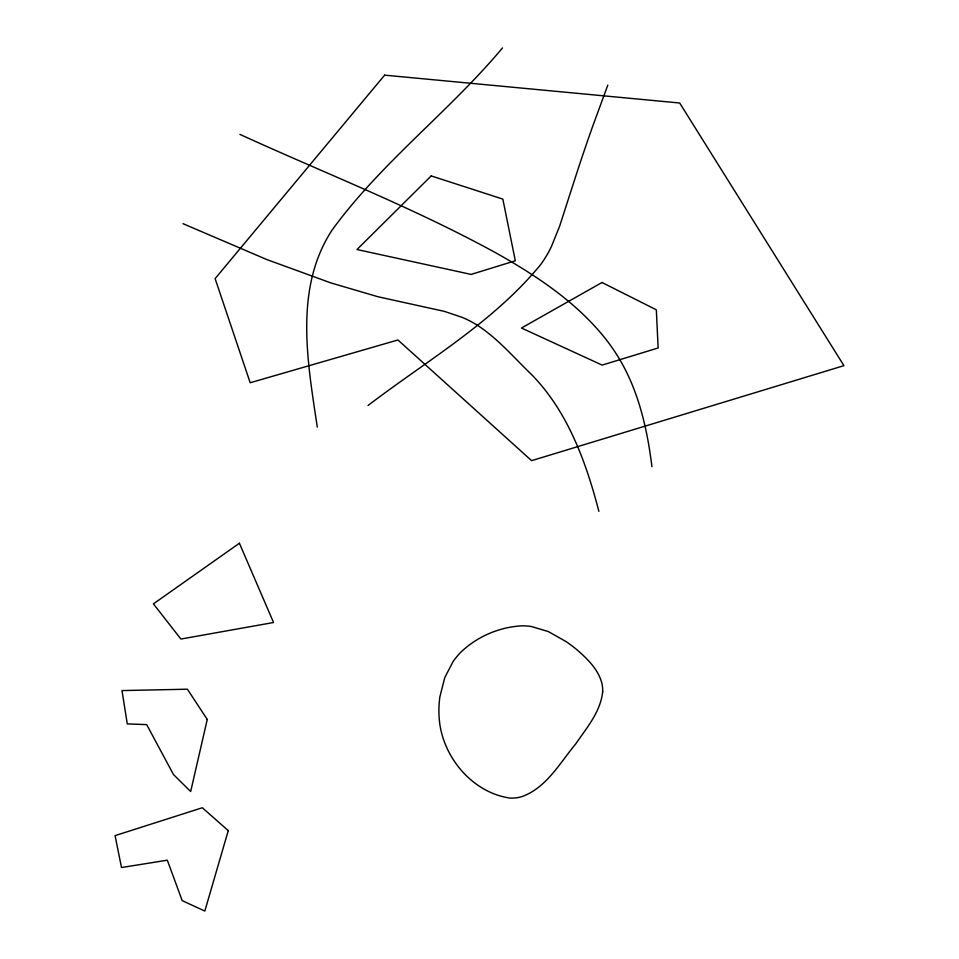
<?xml version="1.0" encoding="UTF-8"?>
<svg xmlns="http://www.w3.org/2000/svg" width="959" height="959" viewBox="0 0 959 959"><rect width="100%" height="100%" fill="white"/><g stroke="black" fill="none" stroke-linecap="round" stroke-linejoin="round"><path stroke-width="1.44" d="M607.802 85.135L592.566 126.636A1997.729 1848.317 -16.3 0 0 576.275 174.598L559.588 226.312L551.269 246.883A121.325 112.251 -16.3 0 1 540.756 264.48C493.322 322.38 426.923 360.548 368.064 405.453M502.492 47.95C449.016 111.771 381.095 162.682 332.03 230.148C293.826 288.683 307.659 362.406 317.285 427.127M239.942 134.392C325.868 173.687 414.384 207.983 497.289 253.655C538.898 277.187 579.919 304.59 608.953 343.274A215.763 199.628 -16.3 0 1 622.847 365.007C639.869 396.307 647.589 431.658 651.928 466.733M183.001 223.675L266.962 259.613L330.747 282.869L377.978 296.751L444.317 311.363L462.298 317.405A110.669 102.385 -16.3 0 1 477.067 325.053C497.985 338.551 514.156 357.887 531.993 374.993C568.04 412.07 586.093 462.25 598.884 511.351M602.672 691.799C600.538 711.866 586.632 728.001 575.616 744.04C559.648 763.232 546.342 788.046 521.516 796.749A32.918 30.46 -16.3 0 1 509.864 798.068C471.576 792.506 441.536 755.644 439.15 717.68A111.568 103.224 -16.3 0 1 439.893 696.785L444.76 677.617L453.056 661.602A69.971 64.733 -16.3 0 1 461.051 652C477.294 636.464 499.543 626.958 521.996 625.843A55.826 51.654 -16.3 0 1 531.574 626.551L548.332 631.585L566.242 641.679A149.88 138.671 -16.3 0 1 576.635 649.507C587.376 658.821 598.596 669.538 602.024 683.851A36.178 33.481 -16.3 0 1 602.672 691.799M207.252 719.442L190.673 791.547L173.483 774.548L146.691 724.62L127.271 723.889L121.997 690.588L187.401 689.209L207.252 719.442M228.266 830.626L204.83 911.05L182.198 900.633L167.31 860.199L121.505 867.523L115.068 835.625L202.337 807.754L228.266 830.626M384.631 75.15L215.116 278.613L250.191 382.749L397.937 339.977L531.598 460.656L843.932 365.655L679.691 103.009L384.631 75.15M431.19 175.917L356.988 249.52L471.145 274.418L515.307 260.776L502.84 199.1L431.19 175.917M239.402 543.238L153.416 603.858L180.891 639.042L273.555 622.511L239.402 543.238M602.012 282.497L521.444 328.026L602.144 365.091L658.138 347.985L656.328 309.817L602.012 282.497"/></g></svg>
